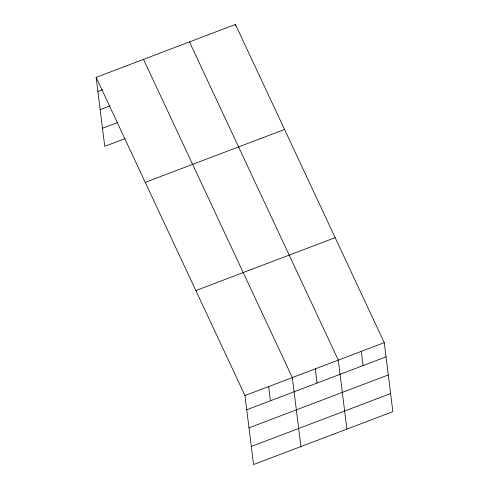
<?xml version="1.0" encoding="UTF-8"?>
<svg xmlns="http://www.w3.org/2000/svg" width="489" height="489" viewBox="0 0 489 489"><rect width="100%" height="100%" fill="white"/><g stroke="black" fill="none" stroke-linecap="round" stroke-linejoin="round"><path stroke-width="0.73" d="M96.137 77.354L235.441 24.45L384.268 342.661L392.863 411.646L253.559 464.55L244.965 395.564L96.137 77.354L104.732 146.339L124.933 138.668M97.91 91.553L102.782 89.701M100.159 109.634L109.909 105.93M102.482 128.259L117.806 122.439M145.251 182.36L284.555 129.463M195.851 290.552L335.154 237.654M244.965 395.564L384.268 342.661M246.731 409.77L386.035 356.866M248.987 427.844L388.29 374.947M251.303 446.469L390.607 393.572M189.475 41.907L338.296 360.118L346.89 429.104M143.503 59.365L292.33 377.575L300.918 446.561M361.285 351.389L363.052 365.595M315.313 368.847L317.08 383.052M235.441 24.45L235.631 25.948M268.644 386.573L270.417 400.772"/></g></svg>
